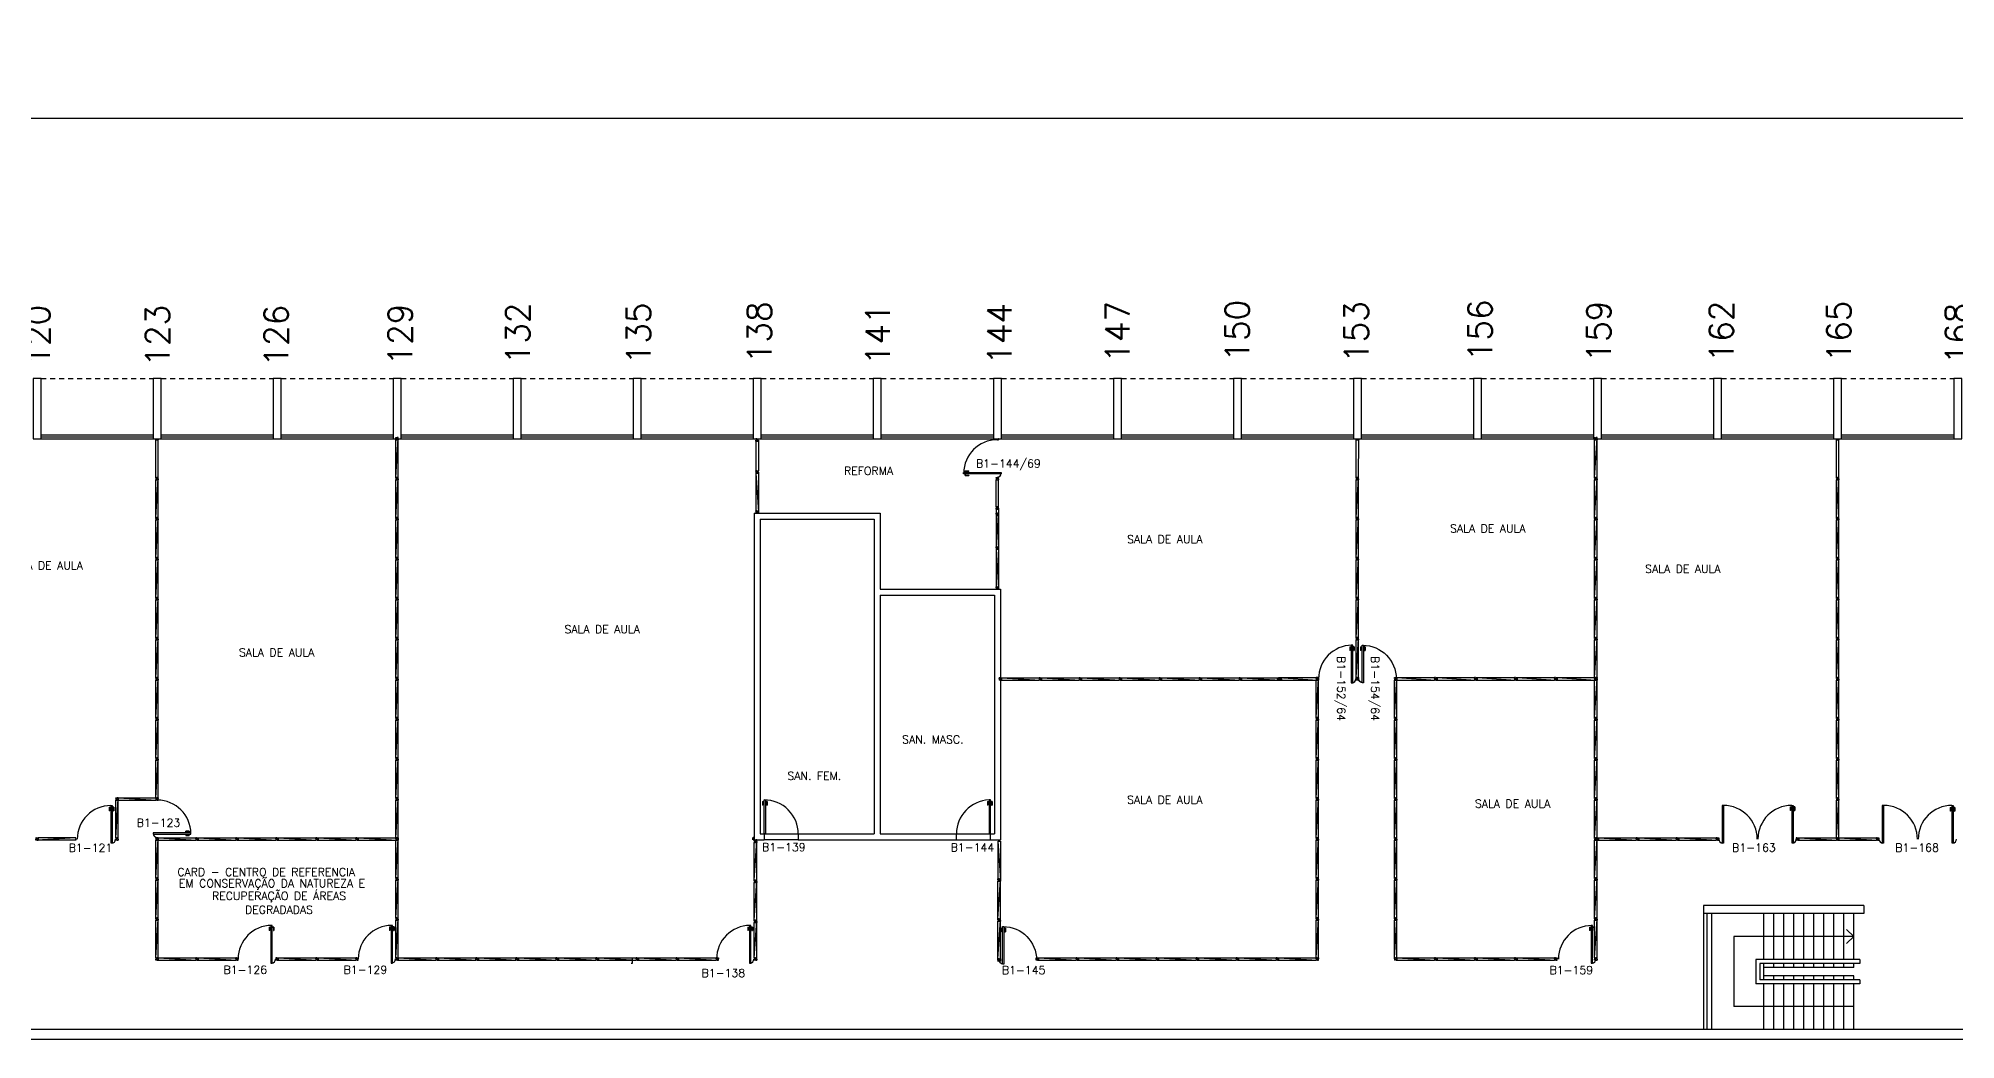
# Model space of a CAD drawing. Header units: millimetres. Extents: x 2641 to 2879, y 1208 to 1302.
# Drawn here: x 2774.06 to 2821.98, y 1276.88 to 1301.9 of the extents above; entities that cross this region are included whole.
import ezdxf
from ezdxf.enums import TextEntityAlignment as Align

# ---------------------------------------------------------------- set-up
doc = ezdxf.new("R2010")
doc.units = ezdxf.units.MM
doc.linetypes.add('HIDDEN2', pattern=[0.1875, 0.125, -0.0625])
for name, color, linetype in [('ALV', 2, 'Continuous'), ('AREA', 2, 'Continuous'), ('BANC', 2, 'Continuous'), ('DIV', 2, 'Continuous'), ('ESC', 1, 'Continuous'), ('ESQ', 1, 'Continuous'), ('ESTR', 3, 'Continuous'), ('NOPILAR1', 2, 'Continuous'), ('PORTA', 2, 'Continuous'), ('PROJ', 1, 'HIDDEN2'), ('SOLEIRA', 1, 'Continuous'), ('TEXTO', 2, 'Continuous'), ('TEXTO-ENDEREÇO', 2, 'Continuous'), ('TEXTOCENTROCUSTO', 2, 'Continuous')]:
    doc.layers.add(name, color=color, linetype=linetype)
doc.styles.add('1', font='romans.shx')
doc.styles.add('NOPILAR', font='simplex.shx', dxfattribs={"height": 0.6})
doc.styles.add('UNB-100', font='simplex.shx', dxfattribs={"height": 0.2})
doc.styles.add('UNB-100-1', font='simplex.shx', dxfattribs={"height": 0.2})
doc.dimstyles.new('1-600', dxfattribs={"dimtxt": 1.1, "dimasz": 2.5, "dimexe": 2, "dimexo": 4, "dimgap": 0.2, "dimtad": 1, "dimdec": 0, "dimzin": 4, "dimdsep": 46, "dimlunit": 6, "dimtxsty": '1', "dimblk1": 'NONE', "dimblk2": 'NONE', "dimsah": 1, "dimcen": 0, "dimclrd": 2, "dimclre": 2, "dimclrt": 2, "dimadec": 0, "dimazin": 0, "dimtfac": 1, "dimtdec": 0, "dimtmove": 2, "dimatfit": 3, "dimldrblk": 'NONE', "dimfxl": 1, "dimtolj": 1, "dimtzin": 0, "dimarcsym": 0})

# ---------------------------------------------------------------- blocks, each defined once
blk = doc.blocks.new('PILAR-SLS')
blk.add_lwpolyline([(0, -1.5), (0.2, -1.5), (0.2, 0), (0, 0)], close=True)
blk = doc.blocks.new('*D54')
at = {"layer": 'DEFPOINTS', "color": 0, "transparency": 16777216}
for p in [(2653.93, 1299.895), (2653.93, 1293.396), (2876.13, 1293.396)]:
    blk.add_point(p, dxfattribs=at)
at = {"layer": 'TEXTOCENTROCUSTO', "color": 2, "lineweight": -2, "transparency": 16777216}
for p, q in [((2653.93, 1297.396), (2653.93, 1301.895)), ((2876.13, 1297.396), (2876.13, 1301.895)), ((2876.13, 1299.895), (2653.93, 1299.895))]:
    blk.add_line(p, q, dxfattribs=at)
at = {"layer": 'TEXTOCENTROCUSTO', "color": 2, "transparency": 16777216, "insert": (2765.03, 1300.645), "char_height": 1.1, "attachment_point": 5, "rotation": 0, "style": '1'}
blk.add_mtext('\\A1;PRC', dxfattribs=at)
blk = doc.blocks.new('_NONE')
at = {"color": 0, "linetype": 'ByBlock'}
blk.add_circle((0, 0), 0.25, dxfattribs=at)
blk = doc.blocks.new('DIVMT-SLS')
for p, q in [((-0.03, 0.03), (-0.03, 0.006)), ((-0.008, 0.03), (-0.03, 0.03)), ((-0.0185, 0.006), (-0.03, 0.006)), ((-0.0185, -0.006), (-0.0185, 0.006)), ((-0.008, 0.03), (-0.008, 0.02)), ((-0.008, 0.02), (0.008, 0.02)), ((-0.0051, 0), (0.0051, 0)), ((0.0051, 0), (-0.0051, 0)), ((-0.0051, 0), (0.0051, 0)), ((0.97, -0.03), (0, 0.03)), ((0, -0.0051), (0, 0.0051)), ((0, 0.0051), (0, -0.0051)), ((0.008, 0.03), (0.008, 0.02)), ((0.008, 0.03), (0.03, 0.03)), ((0.0205, 0.006), (0.03, 0.006)), ((0.0205, -0.006), (0.0205, 0.006)), ((0.0205, 0.006), (0.0205, -0.006)), ((0.0205, 0.006), (0.03, 0.006)), ((0.97, 0.03), (0.03, 0.03)), ((0.03, 0.006), (0.03, 0.03)), ((0.03, -0.03), (0.03, 0.03)), ((0.03, -0.005), (0.03, 0.005)), ((0.97, 0.03), (0.97, 0.009)), ((0.97, 0.009), (0.97, 0.027)), ((0.9795, 0.006), (0.97, 0.006)), ((0.97, -0.005), (0.97, 0.005)), ((0.9795, 0.006), (0.9795, -0.006)), ((1.0051, 0), (0.9949, 0)), ((1, 0.0051), (1, -0.0051)), ((-0.0185, -0.006), (-0.03, -0.006)), ((-0.03, -0.03), (-0.03, -0.006)), ((-0.008, -0.03), (-0.03, -0.03)), ((-0.008, -0.03), (-0.008, -0.02)), ((-0.008, -0.02), (0.008, -0.02)), ((0.008, -0.03), (0.008, -0.02)), ((0.008, -0.03), (0.03, -0.03)), ((0.0205, -0.006), (0.03, -0.006)), ((0.0205, -0.006), (0.03, -0.006)), ((0.03, -0.006), (0.03, -0.03)), ((0.97, -0.03), (0.03, -0.03)), ((0.9795, -0.006), (0.97, -0.006)), ((0.97, -0.009), (0.97, -0.027))]:
    blk.add_line(p, q)
blk = doc.blocks.new('MTT-SLS')
for p, q in [((-0.008, 0.03), (-0.03, 0.03)), ((-0.03, 0.03), (-0.03, 0.006)), ((-0.0185, 0.006), (-0.03, 0.006)), ((-0.0185, -0.006), (-0.0185, 0.006)), ((-0.008, 0.03), (-0.008, 0.02)), ((-0.008, 0.02), (0.008, 0.02)), ((-0.0051, 0), (0.0051, 0)), ((0, -0.0051), (0, 0.0051)), ((0.008, 0.03), (0.03, 0.03)), ((0.008, 0.03), (0.008, 0.02)), ((0.0205, -0.006), (0.0205, 0.006)), ((0.0205, 0.006), (0.03, 0.006)), ((0.03, 0.006), (0.03, 0.03)), ((-0.03, -0.03), (-0.03, -0.006)), ((-0.0185, -0.006), (-0.03, -0.006)), ((-0.008, -0.03), (-0.03, -0.03)), ((-0.008, -0.02), (0.008, -0.02)), ((-0.008, -0.03), (-0.008, -0.02)), ((0.008, -0.03), (0.008, -0.02)), ((0.008, -0.03), (0.03, -0.03)), ((0.0205, -0.006), (0.03, -0.006)), ((0.03, -0.006), (0.03, -0.03))]:
    blk.add_line(p, q)
blk = doc.blocks.new('DIVINI-SLS')
for p, q in [((-0.005, 0), (0.005, 0)), ((0.008, 0.02), (0, 0.02)), ((0, 0.001), (0, 0.02)), ((0, -0.005), (0, 0.005)), ((0, -0.02), (0, 0.001)), ((0.008, 0.03), (0.03, 0.03)), ((0.008, 0.03), (0.008, 0.02)), ((0.02, 0.006), (0.03, 0.006)), ((0.02, 0.006), (0.02, -0.006)), ((0.02, -0.004), (0.02, 0.004)), ((0.023, 0.006), (0.027, 0.006)), ((0.97, 0.03), (0.03, 0.03)), ((0.03, -0.03), (0.03, 0.03)), ((0.03, 0.009), (0.03, 0.027)), ((0.03, -0.005), (0.03, 0.005)), ((0.97, 0.03), (0.97, 0.009)), ((0.97, -0.03), (0.97, 0.03)), ((0.97, 0.009), (0.97, 0.027)), ((0.98, 0.006), (0.97, 0.006)), ((0.97, -0.005), (0.97, 0.005)), ((0.98, 0.006), (0.98, -0.006)), ((0.99, 0), (1.008, 0)), ((0.999, 0.006), (0.999, -0.006)), ((0, -0.02), (0.008, -0.02)), ((0.008, -0.03), (0.008, -0.02)), ((0.008, -0.03), (0.03, -0.03)), ((0.02, -0.006), (0.03, -0.006)), ((0.023, -0.006), (0.027, -0.006)), ((0.03, -0.009), (0.03, -0.027)), ((0.97, -0.03), (0.03, -0.03)), ((0.98, -0.006), (0.97, -0.006)), ((0.97, -0.009), (0.97, -0.027))]:
    blk.add_line(p, q)
blk = doc.blocks.new('PDVD-SLS')
at = {"layer": 'DIV'}
for p, q in [((-0.192, 0.8), (-0.152, 0.8)), ((-0.192, 0.8), (-0.192, 0.71)), ((-0.182, 0.71), (-0.192, 0.71)), ((-0.182, 0.79), (-0.152, 0.79)), ((-0.182, 0.79), (-0.182, 0.71)), ((-0.153, 0.84), (-0.153, -0.1)), ((-0.118, 0.84), (-0.153, 0.84)), ((-0.118, -0.1), (-0.118, 0.84)), ((-0.078, 0.8), (-0.118, 0.8)), ((-0.088, 0.79), (-0.118, 0.79)), ((-0.088, 0.79), (-0.088, 0.71)), ((-0.088, 0.71), (-0.078, 0.71)), ((-0.078, 0.8), (-0.078, 0.71)), ((-0.118, -0.1), (-0.118, 0.043)), ((-0.118, -0.1), (-0.118, 0.029)), ((-0.153, -0.1), (-0.118, -0.1))]:
    blk.add_line(p, q, dxfattribs=at)
for centre, radius, start, end in [((-0.133, 0), 0.839, 90.1717, 180), ((-0.138, 0), 0.1, 271.4326, 0)]:
    blk.add_arc(centre, radius, start, end, dxfattribs=at)
blk = doc.blocks.new('MTINI-SLS')
for p, q in [((-0.005, 0), (0.005, 0)), ((0, 0.001), (0, 0.02)), ((0.008, 0.02), (0, 0.02)), ((0, -0.005), (0, 0.005)), ((0, -0.02), (0, 0.001)), ((0.008, 0.03), (0.03, 0.03)), ((0.008, 0.03), (0.008, 0.02)), ((0.02, 0.006), (0.02, -0.006)), ((0.02, 0.006), (0.03, 0.006)), ((0.02, -0.004), (0.02, 0.004)), ((0.023, 0.006), (0.03, 0.006)), ((0.03, 0.006), (0.03, 0.03)), ((0, -0.02), (0.008, -0.02)), ((0.008, -0.03), (0.008, -0.02)), ((0.008, -0.03), (0.03, -0.03)), ((0.02, -0.006), (0.03, -0.006)), ((0.023, -0.006), (0.03, -0.006)), ((0.03, -0.006), (0.03, -0.03))]:
    blk.add_line(p, q)
blk = doc.blocks.new('PDVDP-SLS')
for p, q in [((0.112, 0.84), (0.112, -0.1)), ((0.147, 0.84), (0.112, 0.84)), ((0.147, 0.84), (0.147, -0.1)), ((1.853, 0.84), (1.888, 0.84)), ((1.853, 0.84), (1.853, -0.1)), ((1.888, 0.84), (1.888, -0.1)), ((0.009, 0), (-0.009, 0)), ((0, -0.012), (0, 0.01)), ((0.147, -0.1), (0.112, -0.1))]:
    blk.add_line(p, q)
for centre, radius, start, end in [((0.148, -0.002), 0.843, 0, 90), ((1.853, -0.002), 0.843, 90, 180), ((0.131, 0), 0.101, 180, 270), ((1.87, 0), 0.101, 270, 0)]:
    blk.add_arc(centre, radius, start, end)
blk = doc.blocks.new('ESCBSL-SLS')
for p, q in [((0.005, 3.105), (4.007, 3.105)), ((0.005, 3.105), (0.005, 2.905)), ((0.005, 2.905), (4.007, 2.905)), ((0.254, 1.755), (0.254, 2.905)), ((0.504, 1.755), (0.504, 2.905)), ((0.754, 1.755), (0.754, 2.905)), ((1.004, 1.755), (1.004, 2.905)), ((1.254, 1.755), (1.254, 2.905)), ((1.504, 1.755), (1.504, 2.905)), ((1.754, 1.755), (1.754, 2.905)), ((2.004, 1.755), (2.004, 2.905)), ((2.254, 1.755), (2.254, 2.905)), ((2.504, 1.755), (2.504, 2.905)), ((3.807, 2.905), (3.807, 0.005)), ((3.927, 2.905), (3.927, 0.005)), ((4.007, 3.105), (4.007, 0.005)), ((0.102, 1.755), (2.702, 1.755)), ((0.102, 1.755), (0.102, 1.655)), ((0.102, 1.655), (2.602, 1.655)), ((0.254, 1.555), (0.254, 1.655)), ((0.254, 1.555), (0.747, 1.555)), ((0.504, 1.555), (0.504, 1.655)), ((0.747, 1.555), (1.533, 1.555)), ((0.754, 1.555), (0.754, 1.655)), ((1.004, 1.555), (1.004, 1.655)), ((1.254, 1.555), (1.254, 1.655)), ((1.468, 1.555), (1.745, 1.555)), ((1.504, 1.555), (1.504, 1.655)), ((1.745, 1.555), (2.504, 1.555)), ((1.754, 1.555), (1.754, 1.655)), ((2.004, 1.555), (2.004, 1.655)), ((2.254, 1.555), (2.254, 1.655)), ((2.504, 1.252), (2.504, 1.655)), ((2.602, 1.655), (2.602, 1.252)), ((2.702, 1.755), (2.702, 1.152)), ((0.102, 1.252), (2.602, 1.252)), ((0.102, 1.252), (0.102, 1.152)), ((0.102, 1.152), (2.702, 1.152)), ((0.254, 1.352), (2.504, 1.352)), ((0.254, 1.252), (0.254, 1.352)), ((0.254, 0.005), (0.254, 1.152)), ((0.504, 1.252), (0.504, 1.352)), ((0.504, 0.005), (0.504, 1.152)), ((0.754, 1.252), (0.754, 1.352)), ((0.754, 0.005), (0.754, 1.152)), ((1.004, 1.252), (1.004, 1.352)), ((1.004, 0.005), (1.004, 1.152)), ((1.254, 1.252), (1.254, 1.352)), ((1.254, 0.005), (1.254, 1.152)), ((1.504, 1.252), (1.504, 1.352)), ((1.504, 0.005), (1.504, 1.152)), ((1.754, 1.252), (1.754, 1.352)), ((1.754, 0.005), (1.754, 1.152)), ((2.004, 1.252), (2.004, 1.352)), ((2.004, 0.005), (2.004, 1.152)), ((2.254, 1.252), (2.254, 1.352)), ((2.254, 0.005), (2.254, 1.152)), ((2.504, 0.005), (2.504, 1.152))]:
    blk.add_line(p, q)
blk = doc.blocks.new('MTT-SLC')
for p, q in [((-0.008, 0.03), (-0.03, 0.03)), ((-0.03, 0.03), (-0.03, 0.006)), ((-0.0185, 0.006), (-0.03, 0.006)), ((-0.0185, -0.006), (-0.0185, 0.006)), ((-0.008, 0.03), (-0.008, 0.02)), ((-0.008, 0.02), (0.008, 0.02)), ((-0.0051, 0), (0.0051, 0)), ((0, -0.0051), (0, 0.0051)), ((0.008, 0.03), (0.03, 0.03)), ((0.008, 0.03), (0.008, 0.02)), ((0.0205, -0.006), (0.0205, 0.006)), ((0.0205, 0.006), (0.03, 0.006)), ((0.03, 0.006), (0.03, 0.03)), ((-0.03, -0.03), (-0.03, -0.006)), ((-0.0185, -0.006), (-0.03, -0.006)), ((-0.008, -0.03), (-0.03, -0.03)), ((-0.008, -0.02), (0.008, -0.02)), ((-0.008, -0.03), (-0.008, -0.02)), ((0.008, -0.03), (0.008, -0.02)), ((0.008, -0.03), (0.03, -0.03)), ((0.0205, -0.006), (0.03, -0.006)), ((0.03, -0.006), (0.03, -0.03))]:
    blk.add_line(p, q)
blk = doc.blocks.new('PDVE-SLS')
at = {"layer": 'DIV'}
for p, q in [((-0.1, -0.152), (-0.1, -0.118)), ((-0.1, -0.118), (0.029, -0.118)), ((-0.1, -0.118), (0.043, -0.118)), ((-0.1, -0.118), (0.84, -0.118)), ((0.84, -0.152), (-0.1, -0.152)), ((0.8, -0.078), (0.71, -0.078)), ((0.71, -0.088), (0.71, -0.078)), ((0.79, -0.088), (0.71, -0.088)), ((0.79, -0.182), (0.71, -0.182)), ((0.71, -0.182), (0.71, -0.192)), ((0.8, -0.192), (0.71, -0.192)), ((0.79, -0.088), (0.79, -0.118)), ((0.79, -0.182), (0.79, -0.152)), ((0.8, -0.078), (0.8, -0.118)), ((0.8, -0.192), (0.8, -0.152)), ((0.84, -0.118), (0.84, -0.152))]:
    blk.add_line(p, q, dxfattribs=at)
for centre, radius, start, end in [((0, -0.138), 0.1, 90, 178.5674), ((0, -0.133), 0.839, 270, 359.8283)]:
    blk.add_arc(centre, radius, start, end, dxfattribs=at)

msp = doc.modelspace()

# ---------------------------------------------------------------- linework, layer by layer
at = {"layer": 'ALV'}
for p, q in [((2791.955, 1290.035), (2791.955, 1281.872)), ((2791.955, 1290.035), (2791.955, 1282.085)), ((2791.955, 1290.035), (2791.955, 1282.085)), ((2791.955, 1290.035), (2795.105, 1290.035)), ((2795.105, 1290.035), (2795.105, 1288.135)), ((2792.105, 1289.885), (2792.105, 1282.022)), ((2792.105, 1289.885), (2792.105, 1282.235)), ((2792.105, 1289.885), (2794.955, 1289.885)), ((2794.955, 1289.885), (2794.955, 1282.022)), ((2795.105, 1288.135), (2798.105, 1288.135)), ((2795.105, 1287.985), (2795.105, 1282.022)), ((2795.105, 1287.985), (2795.105, 1282.235)), ((2795.105, 1287.985), (2797.955, 1287.985)), ((2795.105, 1287.985), (2795.105, 1282.235)), ((2797.955, 1287.985), (2797.955, 1282.022)), ((2797.955, 1287.985), (2797.955, 1282.235)), ((2797.955, 1287.985), (2797.955, 1282.235)), ((2798.105, 1288.135), (2798.105, 1281.872)), ((2798.105, 1288.135), (2798.105, 1282.085)), ((2798.105, 1288.135), (2798.105, 1282.085)), ((2791.955, 1281.872), (2792.204, 1281.872)), ((2791.955, 1281.872), (2792.204, 1281.872)), ((2791.955, 1281.872), (2792.204, 1281.872)), ((2791.955, 1281.872), (2792.204, 1281.872)), ((2792.105, 1282.022), (2792.204, 1282.022)), ((2792.105, 1282.022), (2792.204, 1282.022)), ((2792.204, 1282.022), (2792.204, 1281.872)), ((2792.204, 1282.022), (2792.204, 1281.872)), ((2793.049, 1282.022), (2794.955, 1282.022)), ((2793.049, 1282.022), (2793.049, 1281.872)), ((2793.049, 1281.872), (2797.006, 1281.872)), ((2793.139, 1282.022), (2794.955, 1282.022)), ((2793.139, 1281.872), (2796.921, 1281.872)), ((2795.105, 1282.022), (2796.921, 1282.022)), ((2795.105, 1282.022), (2797.006, 1282.022)), ((2797.006, 1281.872), (2797.006, 1282.022)), ((2797.856, 1281.872), (2797.856, 1282.022)), ((2797.856, 1282.022), (2797.955, 1282.022)), ((2797.856, 1281.872), (2797.856, 1282.022)), ((2797.856, 1282.022), (2797.955, 1282.022)), ((2797.856, 1281.872), (2798.105, 1281.872)), ((2797.856, 1281.872), (2798.105, 1281.872))]:
    msp.add_line(p, q, dxfattribs=at)
at = {"layer": 'BANC'}
for p, q in [((2876.027, 1277.135), (2654.13, 1277.135)), ((2876.027, 1276.885), (2654.13, 1276.885))]:
    msp.add_line(p, q, dxfattribs=at)
at = {"layer": 'DIV'}
for p, q in [((2777, 1291.888), (2777, 1291.896)), ((2791.997, 1291.836), (2791.997, 1291.095)), ((2792.018, 1291.836), (2792, 1291.836)), ((2792.021, 1291.846), (2792.021, 1291.836)), ((2792.033, 1291.846), (2792.021, 1291.846)), ((2792.032, 1291.866), (2792.022, 1291.866)), ((2792.022, 1291.836), (2792.032, 1291.836)), ((2792.027, 1291.871), (2792.027, 1291.861)), ((2792.033, 1291.846), (2792.033, 1291.836)), ((2792.036, 1291.836), (2792.054, 1291.836)), ((2792.057, 1291.836), (2792.036, 1291.836)), ((2792.057, 1291.836), (2792.057, 1291.095)), ((2819, 1291.888), (2819, 1291.896)), ((2792.021, 1291.095), (2791.997, 1291.095)), ((2791.997, 1291.073), (2791.997, 1291.095)), ((2791.997, 1291.095), (2792.057, 1291.095)), ((2791.997, 1291.073), (2792.007, 1291.073)), ((2791.997, 1291.057), (2792.007, 1291.057)), ((2791.997, 1291.057), (2791.997, 1291.035)), ((2791.997, 1291.035), (2792.021, 1291.035)), ((2792.007, 1291.057), (2792.007, 1291.073)), ((2792.021, 1291.085), (2792.021, 1291.095)), ((2792.021, 1291.085), (2792.021, 1291.095)), ((2792.021, 1291.085), (2792.033, 1291.085)), ((2792.033, 1291.085), (2792.021, 1291.085)), ((2792.021, 1291.046), (2792.021, 1291.035)), ((2792.021, 1291.046), (2792.033, 1291.046)), ((2792.022, 1291.095), (2792.032, 1291.095)), ((2792.022, 1291.065), (2792.032, 1291.065)), ((2792.032, 1291.065), (2792.022, 1291.065)), ((2792.027, 1291.06), (2792.027, 1291.07)), ((2792.027, 1291.07), (2792.027, 1291.06)), ((2792.027, 1291.06), (2792.027, 1291.07)), ((2792.033, 1291.095), (2792.057, 1291.095)), ((2792.033, 1291.085), (2792.033, 1291.095)), ((2792.033, 1291.085), (2792.033, 1291.095)), ((2792.033, 1291.046), (2792.033, 1291.035)), ((2792.057, 1291.035), (2792.033, 1291.035)), ((2792.057, 1291.073), (2792.047, 1291.073)), ((2792.047, 1291.057), (2792.047, 1291.073)), ((2792.057, 1291.057), (2792.047, 1291.057)), ((2792.057, 1291.073), (2792.057, 1291.095)), ((2792.057, 1291.057), (2792.057, 1291.035)), ((2797.997, 1290.928), (2798.021, 1290.928)), ((2797.997, 1290.906), (2797.997, 1290.928)), ((2797.997, 1290.906), (2798.007, 1290.906)), ((2797.997, 1290.89), (2797.997, 1290.868)), ((2797.997, 1290.89), (2798.007, 1290.89)), ((2797.997, 1290.195), (2797.997, 1290.868)), ((2797.997, 1290.868), (2798.057, 1290.868)), ((2798.021, 1290.868), (2797.997, 1290.868)), ((2797.997, 1290.195), (2797.997, 1290.868)), ((2798.007, 1290.906), (2798.007, 1290.89)), ((2798.021, 1290.916), (2798.021, 1290.928)), ((2798.021, 1290.916), (2798.033, 1290.916)), ((2798.021, 1290.877), (2798.021, 1290.868)), ((2798.033, 1290.877), (2798.021, 1290.877)), ((2798.021, 1290.877), (2798.021, 1290.868)), ((2798.021, 1290.877), (2798.033, 1290.877)), ((2798.032, 1290.898), (2798.022, 1290.898)), ((2798.022, 1290.898), (2798.032, 1290.898)), ((2798.022, 1290.868), (2798.032, 1290.868)), ((2798.027, 1290.903), (2798.027, 1290.892)), ((2798.027, 1290.892), (2798.027, 1290.903)), ((2798.027, 1290.903), (2798.027, 1290.892)), ((2798.057, 1290.928), (2798.033, 1290.928)), ((2798.033, 1290.916), (2798.033, 1290.928)), ((2798.033, 1290.877), (2798.033, 1290.868)), ((2798.033, 1290.877), (2798.033, 1290.868)), ((2798.033, 1290.868), (2798.057, 1290.868)), ((2798.047, 1290.906), (2798.047, 1290.89)), ((2798.057, 1290.906), (2798.047, 1290.906)), ((2798.057, 1290.89), (2798.047, 1290.89)), ((2798.057, 1290.906), (2798.057, 1290.928)), ((2798.057, 1290.89), (2798.057, 1290.868)), ((2798.057, 1290.195), (2798.057, 1290.868)), ((2798.057, 1290.195), (2798.057, 1290.868)), ((2798.057, 1290.195), (2797.997, 1290.195)), ((2798.057, 1290.195), (2797.997, 1290.195)), ((2797.997, 1290.011), (2797.997, 1290.035)), ((2798.019, 1290.035), (2797.997, 1290.035)), ((2797.997, 1290.035), (2797.997, 1289.975)), ((2798.006, 1290.011), (2797.997, 1290.011)), ((2798.006, 1290.011), (2797.997, 1290.011)), ((2797.997, 1290.01), (2797.997, 1290)), ((2797.997, 1289.999), (2797.997, 1289.975)), ((2798.006, 1289.999), (2797.997, 1289.999)), ((2798.006, 1289.999), (2797.997, 1289.999)), ((2798.019, 1289.975), (2797.997, 1289.975)), ((2798.006, 1290.011), (2798.006, 1289.999)), ((2798.006, 1289.999), (2798.006, 1290.011)), ((2798.019, 1290.035), (2798.019, 1290.025)), ((2798.035, 1290.025), (2798.019, 1290.025)), ((2798.019, 1289.975), (2798.019, 1289.985)), ((2798.035, 1289.985), (2798.019, 1289.985)), ((2798.021, 1290.185), (2798.021, 1290.195)), ((2798.021, 1290.185), (2798.021, 1290.195)), ((2798.033, 1290.185), (2798.021, 1290.185)), ((2798.033, 1290.185), (2798.021, 1290.185)), ((2798.032, 1290.165), (2798.022, 1290.165)), ((2798.032, 1290.165), (2798.022, 1290.165)), ((2798.032, 1290.005), (2798.022, 1290.005)), ((2798.022, 1290.005), (2798.032, 1290.005)), ((2798.032, 1290.005), (2798.022, 1290.005)), ((2798.027, 1290.16), (2798.027, 1290.17)), ((2798.027, 1290.16), (2798.027, 1290.17)), ((2798.027, 1290.01), (2798.027, 1290)), ((2798.027, 1290), (2798.027, 1290.01)), ((2798.033, 1290.185), (2798.033, 1290.195)), ((2798.033, 1290.185), (2798.033, 1290.195)), ((2798.035, 1290.035), (2798.035, 1290.025)), ((2798.035, 1290.035), (2798.057, 1290.035)), ((2798.035, 1289.975), (2798.035, 1289.985)), ((2798.035, 1289.975), (2798.057, 1289.975)), ((2798.045, 1290.011), (2798.057, 1290.011)), ((2798.045, 1290.011), (2798.045, 1289.999)), ((2798.045, 1289.999), (2798.057, 1289.999)), ((2798.057, 1290.035), (2798.057, 1290.011)), ((2798.057, 1289.975), (2798.057, 1289.999)), ((2796.505, 1288.135), (2797.955, 1288.135)), ((2798.113, 1285.866), (2798.135, 1285.866)), ((2798.113, 1285.866), (2798.135, 1285.866)), ((2775.876, 1282.731), (2775.911, 1282.731)), ((2775.876, 1282.731), (2775.876, 1281.791)), ((2775.911, 1282.731), (2775.911, 1281.791)), ((2775.836, 1282.692), (2775.836, 1282.602)), ((2775.836, 1282.692), (2775.876, 1282.692)), ((2775.846, 1282.602), (2775.836, 1282.602)), ((2775.846, 1282.682), (2775.846, 1282.602)), ((2775.846, 1282.682), (2775.876, 1282.682)), ((2775.951, 1282.692), (2775.911, 1282.692)), ((2775.941, 1282.682), (2775.911, 1282.682)), ((2775.941, 1282.682), (2775.941, 1282.602)), ((2775.941, 1282.602), (2775.951, 1282.602)), ((2775.951, 1282.692), (2775.951, 1282.602)), ((2791.922, 1281.873), (2791.922, 1281.933)), ((2791.922, 1281.933), (2791.922, 1281.912)), ((2791.922, 1281.873), (2791.922, 1281.933)), ((2791.922, 1281.933), (2791.922, 1281.912)), ((2791.922, 1281.912), (2791.922, 1281.93)), ((2791.922, 1281.912), (2791.922, 1281.93)), ((2791.932, 1281.909), (2791.922, 1281.909)), ((2791.932, 1281.909), (2791.922, 1281.909)), ((2791.922, 1281.898), (2791.922, 1281.908)), ((2791.922, 1281.898), (2791.922, 1281.908)), ((2791.932, 1281.897), (2791.922, 1281.897)), ((2791.932, 1281.897), (2791.922, 1281.897)), ((2791.922, 1281.894), (2791.922, 1281.876)), ((2791.922, 1281.894), (2791.922, 1281.876)), ((2791.932, 1281.909), (2791.932, 1281.897)), ((2791.932, 1281.909), (2791.932, 1281.897)), ((2791.957, 1281.903), (2791.947, 1281.903)), ((2791.957, 1281.903), (2791.947, 1281.903)), ((2791.952, 1281.908), (2791.952, 1281.898)), ((2791.952, 1281.908), (2791.952, 1281.898)), ((2812.997, 1281.904), (2812.997, 1281.928)), ((2813.019, 1281.928), (2812.997, 1281.928)), ((2812.997, 1281.928), (2812.997, 1281.868)), ((2813.006, 1281.904), (2812.997, 1281.904)), ((2813.006, 1281.904), (2812.997, 1281.904)), ((2812.997, 1281.903), (2812.997, 1281.893)), ((2812.997, 1281.892), (2812.997, 1281.868)), ((2813.006, 1281.892), (2812.997, 1281.892)), ((2813.006, 1281.892), (2812.997, 1281.892)), ((2813.019, 1281.868), (2812.997, 1281.868)), ((2813.006, 1281.904), (2813.006, 1281.892)), ((2813.006, 1281.892), (2813.006, 1281.904)), ((2813.019, 1281.928), (2813.019, 1281.918)), ((2813.035, 1281.918), (2813.019, 1281.918)), ((2813.019, 1281.868), (2813.019, 1281.878)), ((2813.035, 1281.878), (2813.019, 1281.878)), ((2813.032, 1281.898), (2813.022, 1281.898)), ((2813.022, 1281.898), (2813.032, 1281.898)), ((2813.032, 1281.898), (2813.022, 1281.898)), ((2813.027, 1281.903), (2813.027, 1281.892)), ((2813.027, 1281.892), (2813.027, 1281.903)), ((2813.035, 1281.928), (2813.035, 1281.918)), ((2813.035, 1281.928), (2813.057, 1281.928)), ((2813.035, 1281.868), (2813.035, 1281.878)), ((2813.035, 1281.868), (2813.057, 1281.868)), ((2813.045, 1281.904), (2813.057, 1281.904)), ((2813.045, 1281.904), (2813.045, 1281.892)), ((2813.045, 1281.892), (2813.057, 1281.892)), ((2813.057, 1281.928), (2813.057, 1281.904)), ((2813.057, 1281.868), (2813.057, 1281.892)), ((2791.955, 1279.85), (2791.955, 1279.872)), ((2791.955, 1279.872), (2791.979, 1279.872)), ((2791.955, 1279.85), (2791.965, 1279.85)), ((2791.955, 1278.928), (2792.015, 1279.842)), ((2791.965, 1279.85), (2791.965, 1279.834)), ((2791.979, 1279.861), (2791.979, 1279.872)), ((2791.979, 1279.861), (2791.991, 1279.861)), ((2791.98, 1279.842), (2791.99, 1279.842)), ((2791.99, 1279.842), (2791.98, 1279.842)), ((2791.985, 1279.847), (2791.985, 1279.837)), ((2791.985, 1279.837), (2791.985, 1279.847)), ((2791.985, 1279.847), (2791.985, 1279.837)), ((2791.991, 1279.861), (2791.991, 1279.872)), ((2792.015, 1279.872), (2791.991, 1279.872)), ((2792.015, 1279.85), (2792.005, 1279.85)), ((2792.005, 1279.85), (2792.005, 1279.834)), ((2792.015, 1279.85), (2792.015, 1279.872)), ((2791.955, 1279.834), (2791.965, 1279.834)), ((2791.955, 1279.834), (2791.955, 1279.812)), ((2791.955, 1278.928), (2791.955, 1279.812)), ((2791.979, 1279.812), (2791.955, 1279.812)), ((2791.955, 1279.812), (2792.015, 1279.812)), ((2791.979, 1279.822), (2791.991, 1279.822)), ((2791.979, 1279.822), (2791.979, 1279.812)), ((2791.991, 1279.822), (2791.979, 1279.822)), ((2791.979, 1279.822), (2791.979, 1279.812)), ((2791.98, 1279.812), (2791.99, 1279.812)), ((2791.991, 1279.822), (2791.991, 1279.812)), ((2791.991, 1279.822), (2791.991, 1279.812)), ((2791.991, 1279.812), (2792.015, 1279.812)), ((2792.015, 1279.834), (2792.005, 1279.834)), ((2792.015, 1279.834), (2792.015, 1279.812)), ((2792.015, 1278.928), (2792.015, 1279.812)), ((2788.909, 1278.798), (2788.909, 1278.94)), ((2788.909, 1278.798), (2788.909, 1278.926)), ((2791.976, 1278.928), (2791.958, 1278.928)), ((2791.979, 1278.918), (2791.979, 1278.928)), ((2791.991, 1278.918), (2791.979, 1278.918)), ((2791.98, 1278.928), (2791.99, 1278.928)), ((2791.99, 1278.898), (2791.98, 1278.898)), ((2791.985, 1278.892), (2791.985, 1278.903)), ((2791.991, 1278.918), (2791.991, 1278.928)), ((2791.994, 1278.928), (2792.012, 1278.928)), ((2792.015, 1278.928), (2791.994, 1278.928)), ((2798.045, 1278.901), (2798.045, 1278.877)), ((2798.067, 1278.901), (2798.045, 1278.901)), ((2798.045, 1278.901), (2798.045, 1278.877)), ((2798.067, 1278.901), (2798.045, 1278.901)), ((2798.067, 1278.901), (2798.067, 1278.891)), ((2798.067, 1278.901), (2798.067, 1278.891)), ((2798.067, 1278.891), (2798.083, 1278.891)), ((2798.067, 1278.891), (2798.083, 1278.891)), ((2798.083, 1278.901), (2798.105, 1278.901)), ((2798.083, 1278.901), (2798.083, 1278.891)), ((2798.083, 1278.901), (2798.105, 1278.901)), ((2798.083, 1278.901), (2798.083, 1278.891)), ((2798.105, 1278.901), (2798.105, 1278.841)), ((2798.105, 1278.877), (2798.105, 1278.901)), ((2798.105, 1278.901), (2798.105, 1278.841)), ((2798.105, 1278.877), (2798.105, 1278.901)), ((2798.997, 1278.928), (2798.997, 1278.904)), ((2799.019, 1278.928), (2798.997, 1278.928)), ((2798.997, 1278.928), (2798.997, 1278.904)), ((2799.019, 1278.928), (2798.997, 1278.928)), ((2799.008, 1278.904), (2798.997, 1278.904)), ((2799.008, 1278.904), (2798.997, 1278.904)), ((2798.997, 1278.868), (2798.997, 1278.892)), ((2799.008, 1278.892), (2798.997, 1278.892)), ((2798.997, 1278.868), (2798.997, 1278.892)), ((2799.008, 1278.892), (2798.997, 1278.892)), ((2799.008, 1278.904), (2799.008, 1278.892)), ((2799.008, 1278.904), (2799.008, 1278.892)), ((2799.019, 1278.928), (2799.019, 1278.918)), ((2799.019, 1278.928), (2799.019, 1278.918)), ((2799.019, 1278.918), (2799.035, 1278.918)), ((2799.019, 1278.918), (2799.035, 1278.918)), ((2799.022, 1278.898), (2799.032, 1278.898)), ((2799.032, 1278.898), (2799.022, 1278.898)), ((2799.022, 1278.898), (2799.032, 1278.898)), ((2799.022, 1278.898), (2799.032, 1278.898)), ((2799.032, 1278.898), (2799.022, 1278.898)), ((2799.022, 1278.898), (2799.032, 1278.898)), ((2799.027, 1278.892), (2799.027, 1278.903)), ((2799.027, 1278.903), (2799.027, 1278.892)), ((2799.027, 1278.892), (2799.027, 1278.903)), ((2799.027, 1278.903), (2799.027, 1278.892)), ((2799.035, 1278.928), (2799.057, 1278.928)), ((2799.035, 1278.928), (2799.035, 1278.918)), ((2799.035, 1278.928), (2799.057, 1278.928)), ((2799.035, 1278.928), (2799.035, 1278.918)), ((2799.047, 1278.904), (2799.057, 1278.904)), ((2799.047, 1278.892), (2799.047, 1278.904)), ((2799.047, 1278.904), (2799.057, 1278.904)), ((2799.047, 1278.904), (2799.047, 1278.892)), ((2799.047, 1278.904), (2799.057, 1278.904)), ((2799.047, 1278.892), (2799.047, 1278.904)), ((2799.047, 1278.904), (2799.057, 1278.904)), ((2799.047, 1278.904), (2799.047, 1278.892)), ((2799.047, 1278.892), (2799.057, 1278.892)), ((2799.047, 1278.892), (2799.057, 1278.892)), ((2799.047, 1278.892), (2799.057, 1278.892)), ((2799.047, 1278.892), (2799.057, 1278.892)), ((2799.057, 1278.928), (2799.057, 1278.868)), ((2799.057, 1278.904), (2799.057, 1278.928)), ((2799.057, 1278.928), (2799.057, 1278.868)), ((2799.057, 1278.904), (2799.057, 1278.928)), ((2799.057, 1278.903), (2799.057, 1278.893)), ((2799.057, 1278.903), (2799.057, 1278.893)), ((2799.057, 1278.892), (2799.057, 1278.868)), ((2799.057, 1278.892), (2799.057, 1278.868)), ((2788.874, 1278.798), (2788.909, 1278.798)), ((2798.057, 1278.877), (2798.045, 1278.877)), ((2798.057, 1278.877), (2798.045, 1278.877)), ((2798.045, 1278.841), (2798.045, 1278.865)), ((2798.057, 1278.865), (2798.045, 1278.865)), ((2798.045, 1278.841), (2798.045, 1278.865)), ((2798.057, 1278.865), (2798.045, 1278.865)), ((2798.067, 1278.841), (2798.045, 1278.841)), ((2798.067, 1278.841), (2798.045, 1278.841)), ((2798.057, 1278.877), (2798.057, 1278.865)), ((2798.057, 1278.877), (2798.057, 1278.865)), ((2798.067, 1278.851), (2798.083, 1278.851)), ((2798.067, 1278.841), (2798.067, 1278.851)), ((2798.067, 1278.851), (2798.083, 1278.851)), ((2798.067, 1278.841), (2798.067, 1278.851)), ((2798.07, 1278.871), (2798.08, 1278.871)), ((2798.08, 1278.871), (2798.07, 1278.871)), ((2798.07, 1278.871), (2798.08, 1278.871)), ((2798.07, 1278.871), (2798.08, 1278.871)), ((2798.08, 1278.871), (2798.07, 1278.871)), ((2798.07, 1278.871), (2798.08, 1278.871)), ((2798.075, 1278.866), (2798.075, 1278.876)), ((2798.075, 1278.876), (2798.075, 1278.866)), ((2798.075, 1278.866), (2798.075, 1278.876)), ((2798.075, 1278.876), (2798.075, 1278.866)), ((2798.083, 1278.841), (2798.083, 1278.851)), ((2798.083, 1278.841), (2798.083, 1278.851)), ((2798.083, 1278.841), (2798.105, 1278.841)), ((2798.083, 1278.841), (2798.105, 1278.841)), ((2798.096, 1278.877), (2798.105, 1278.877)), ((2798.096, 1278.865), (2798.096, 1278.877)), ((2798.096, 1278.877), (2798.105, 1278.877)), ((2798.096, 1278.877), (2798.096, 1278.865)), ((2798.096, 1278.877), (2798.105, 1278.877)), ((2798.096, 1278.865), (2798.096, 1278.877)), ((2798.096, 1278.877), (2798.105, 1278.877)), ((2798.096, 1278.877), (2798.096, 1278.865)), ((2798.096, 1278.865), (2798.105, 1278.865)), ((2798.096, 1278.865), (2798.105, 1278.865)), ((2798.096, 1278.865), (2798.105, 1278.865)), ((2798.096, 1278.865), (2798.105, 1278.865)), ((2798.105, 1278.876), (2798.105, 1278.866)), ((2798.105, 1278.876), (2798.105, 1278.866)), ((2798.105, 1278.865), (2798.105, 1278.841)), ((2798.105, 1278.865), (2798.105, 1278.841)), ((2799.019, 1278.868), (2798.997, 1278.868)), ((2799.019, 1278.868), (2798.997, 1278.868)), ((2799.019, 1278.878), (2799.035, 1278.878)), ((2799.019, 1278.868), (2799.019, 1278.878)), ((2799.019, 1278.878), (2799.035, 1278.878)), ((2799.019, 1278.868), (2799.019, 1278.878)), ((2799.035, 1278.868), (2799.035, 1278.878)), ((2799.035, 1278.868), (2799.035, 1278.878)), ((2799.035, 1278.868), (2799.057, 1278.868)), ((2799.035, 1278.868), (2799.057, 1278.868))]:
    msp.add_line(p, q, dxfattribs=at)
for centre, radius, start, end in [((2775.876, 1281.889), 0.843, 90, 180), ((2775.893, 1281.891), 0.101, 270, 0)]:
    msp.add_arc(centre, radius, start, end, dxfattribs=at)
at = {"layer": 'ESC'}
for p, q in [((2816.431, 1279.46), (2816.431, 1277.709)), ((2819.431, 1279.46), (2816.431, 1279.46)), ((2819.431, 1279.46), (2819.254, 1279.637)), ((2819.431, 1279.46), (2819.254, 1279.284)), ((2819.431, 1277.709), (2816.431, 1277.709))]:
    msp.add_line(p, q, dxfattribs=at)
at = {"layer": 'ESQ'}
for p, q in [((2774.13, 1291.996), (2776.93, 1291.996)), ((2774.13, 1291.946), (2776.93, 1291.946)), ((2774.13, 1291.896), (2776.93, 1291.896)), ((2777.13, 1291.996), (2779.93, 1291.996)), ((2777.13, 1291.946), (2779.93, 1291.946)), ((2777.13, 1291.896), (2779.93, 1291.896)), ((2780.13, 1291.996), (2782.93, 1291.996)), ((2780.13, 1291.946), (2782.93, 1291.946)), ((2780.13, 1291.896), (2782.93, 1291.896)), ((2783.13, 1291.996), (2785.93, 1291.996)), ((2783.13, 1291.946), (2785.93, 1291.946)), ((2783.13, 1291.896), (2785.93, 1291.896)), ((2786.13, 1291.996), (2788.93, 1291.996)), ((2786.13, 1291.946), (2788.93, 1291.946)), ((2786.13, 1291.896), (2788.93, 1291.896)), ((2789.13, 1291.996), (2791.93, 1291.996)), ((2789.13, 1291.946), (2791.93, 1291.946)), ((2789.13, 1291.896), (2791.93, 1291.896)), ((2792.13, 1291.996), (2794.93, 1291.996)), ((2792.13, 1291.946), (2794.93, 1291.946)), ((2792.13, 1291.896), (2794.93, 1291.896)), ((2795.13, 1291.996), (2797.93, 1291.996)), ((2795.13, 1291.946), (2797.93, 1291.946)), ((2795.13, 1291.896), (2797.93, 1291.896)), ((2798.13, 1291.996), (2800.93, 1291.996)), ((2798.13, 1291.946), (2800.93, 1291.946)), ((2798.13, 1291.896), (2800.93, 1291.896)), ((2801.13, 1291.996), (2803.93, 1291.996)), ((2801.13, 1291.946), (2803.93, 1291.946)), ((2801.13, 1291.896), (2803.93, 1291.896)), ((2804.13, 1291.996), (2806.93, 1291.996)), ((2804.13, 1291.946), (2806.93, 1291.946)), ((2804.13, 1291.896), (2806.93, 1291.896)), ((2807.13, 1291.996), (2809.93, 1291.996)), ((2807.13, 1291.946), (2809.93, 1291.946)), ((2807.13, 1291.896), (2809.93, 1291.896)), ((2810.13, 1291.996), (2812.93, 1291.996)), ((2810.13, 1291.946), (2812.93, 1291.946)), ((2810.13, 1291.896), (2812.93, 1291.896)), ((2813.13, 1291.996), (2815.93, 1291.996)), ((2813.13, 1291.946), (2815.93, 1291.946)), ((2813.13, 1291.896), (2815.93, 1291.896)), ((2816.13, 1291.996), (2818.93, 1291.996)), ((2816.13, 1291.946), (2818.93, 1291.946)), ((2816.13, 1291.896), (2818.93, 1291.896)), ((2819.13, 1291.996), (2821.93, 1291.996)), ((2819.13, 1291.946), (2821.93, 1291.946)), ((2819.13, 1291.896), (2821.93, 1291.896))]:
    msp.add_line(p, q, dxfattribs=at)
at = {"layer": 'ESTR'}
for points in [[(2791.93, 1291.896), (2792.13, 1291.896), (2792.13, 1293.396), (2791.93, 1293.396)], [(2794.93, 1291.896), (2795.13, 1291.896), (2795.13, 1293.396), (2794.93, 1293.396)], [(2797.93, 1291.896), (2798.13, 1291.896), (2798.13, 1293.396), (2797.93, 1293.396)], [(2797.93, 1291.896), (2798.13, 1291.896), (2798.13, 1293.396), (2797.93, 1293.396)]]:
    msp.add_lwpolyline(points, close=True, dxfattribs=at)
at = {"layer": 'PORTA'}
for p, q in [((2792.161, 1282.832), (2792.161, 1282.742)), ((2792.161, 1282.832), (2792.201, 1282.832)), ((2792.171, 1282.742), (2792.161, 1282.742)), ((2792.171, 1282.822), (2792.171, 1282.742)), ((2792.171, 1282.822), (2792.201, 1282.822)), ((2792.201, 1282.022), (2792.201, 1282.872)), ((2792.201, 1282.872), (2792.236, 1282.872)), ((2792.236, 1282.872), (2792.236, 1282.022)), ((2792.276, 1282.832), (2792.236, 1282.832)), ((2792.266, 1282.822), (2792.236, 1282.822)), ((2792.266, 1282.822), (2792.266, 1282.742)), ((2792.266, 1282.742), (2792.276, 1282.742)), ((2792.276, 1282.832), (2792.276, 1282.742)), ((2797.781, 1282.832), (2797.781, 1282.742)), ((2797.781, 1282.832), (2797.821, 1282.832)), ((2797.791, 1282.742), (2797.782, 1282.742)), ((2797.791, 1282.822), (2797.791, 1282.742)), ((2797.791, 1282.822), (2797.821, 1282.822)), ((2797.821, 1282.872), (2797.821, 1282.022)), ((2797.856, 1282.872), (2797.821, 1282.872)), ((2797.856, 1282.022), (2797.856, 1282.872)), ((2797.896, 1282.832), (2797.856, 1282.832)), ((2797.886, 1282.822), (2797.856, 1282.822)), ((2797.886, 1282.822), (2797.886, 1282.742)), ((2797.886, 1282.742), (2797.896, 1282.742)), ((2797.896, 1282.832), (2797.896, 1282.742)), ((2817.841, 1282.698), (2817.841, 1282.608)), ((2817.841, 1282.698), (2817.881, 1282.698)), ((2817.851, 1282.608), (2817.841, 1282.608)), ((2817.851, 1282.688), (2817.851, 1282.608)), ((2817.851, 1282.688), (2817.881, 1282.688)), ((2817.956, 1282.698), (2817.916, 1282.698)), ((2817.946, 1282.688), (2817.916, 1282.688)), ((2817.946, 1282.688), (2817.946, 1282.608)), ((2817.946, 1282.608), (2817.956, 1282.608)), ((2817.956, 1282.698), (2817.956, 1282.608)), ((2821.845, 1282.685), (2821.886, 1282.685)), ((2821.845, 1282.685), (2821.845, 1282.595)), ((2821.855, 1282.595), (2821.846, 1282.595)), ((2821.855, 1282.675), (2821.886, 1282.675)), ((2821.855, 1282.675), (2821.855, 1282.595)), ((2821.961, 1282.685), (2821.921, 1282.685)), ((2821.951, 1282.675), (2821.921, 1282.675)), ((2821.951, 1282.675), (2821.951, 1282.595)), ((2821.951, 1282.595), (2821.96, 1282.595)), ((2821.961, 1282.685), (2821.961, 1282.595)), ((2792.236, 1282.022), (2792.205, 1282.022)), ((2797.821, 1282.022), (2797.856, 1282.022))]:
    msp.add_line(p, q, dxfattribs=at)
at = {"layer": 'PORTA', "color": 1}
for centre, start, end in [((2792.205, 1282.022), 0, 90.3181), ((2797.856, 1282.022), 92.3599, 180)]:
    msp.add_arc(centre, 0.85, start, end, dxfattribs=at)
at = {"layer": 'PROJ'}
for p, q in [((2774.13, 1293.396), (2776.93, 1293.396)), ((2777.13, 1293.396), (2779.93, 1293.396)), ((2780.13, 1293.396), (2782.93, 1293.396)), ((2783.13, 1293.396), (2785.93, 1293.396)), ((2786.13, 1293.396), (2788.93, 1293.396)), ((2789.13, 1293.396), (2791.93, 1293.396)), ((2792.13, 1293.396), (2794.93, 1293.396)), ((2795.13, 1293.396), (2797.93, 1293.396)), ((2798.13, 1293.396), (2800.93, 1293.396)), ((2801.13, 1293.396), (2803.93, 1293.396)), ((2804.13, 1293.396), (2806.93, 1293.396)), ((2807.13, 1293.396), (2809.93, 1293.396)), ((2810.13, 1293.396), (2812.93, 1293.396)), ((2813.13, 1293.396), (2815.93, 1293.396)), ((2816.13, 1293.396), (2818.93, 1293.396)), ((2819.13, 1293.396), (2821.93, 1293.396))]:
    msp.add_line(p, q, dxfattribs=at)
at = {"layer": 'SOLEIRA'}
for p, q in [((2792.204, 1282.022), (2793.049, 1282.022)), ((2793.049, 1281.872), (2792.204, 1281.872)), ((2797.006, 1282.022), (2797.856, 1282.022)), ((2797.006, 1281.872), (2797.856, 1281.872))]:
    msp.add_line(p, q, dxfattribs=at)

# ---------------------------------------------------------------- block references
at = {"layer": 'DIV'}
for name, p, rotation in [('DIVINI-SLS', (2777.03, 1291.896), 269.8217819123598), ('DIVMT-SLS', (2783.027, 1291.898), 270), ('PDVE-SLS', (2798.027, 1290.898), 180), ('MTINI-SLS', (2798.03, 1291.896), 270), ('DIVINI-SLS', (2807.03, 1291.896), 269.8217819123597), ('DIVMT-SLS', (2812.987, 1291.898), 270), ('DIVINI-SLS', (2819.03, 1291.896), 269.8217819123598), ('DIVMT-SLS', (2777.027, 1290.898), 270), ('DIVMT-SLS', (2783.027, 1290.898), 270), ('DIVMT-SLS', (2807.027, 1290.898), 270), ('DIVMT-SLS', (2812.987, 1290.898), 270), ('DIVMT-SLS', (2819.027, 1290.898), 270), ('DIVMT-SLS', (2777.027, 1289.898), 270), ('DIVMT-SLS', (2783.027, 1289.898), 270), ('DIVMT-SLS', (2807.027, 1289.898), 270), ('DIVMT-SLS', (2812.987, 1289.898), 270), ('DIVMT-SLS', (2819.027, 1289.898), 270), ('DIVMT-SLS', (2777.027, 1288.898), 270), ('DIVMT-SLS', (2783.027, 1288.898), 270), ('DIVMT-SLS', (2807.027, 1288.898), 270), ('DIVMT-SLS', (2812.987, 1288.898), 270), ('DIVMT-SLS', (2819.027, 1288.898), 270), ('DIVMT-SLS', (2777.027, 1287.898), 270), ('DIVMT-SLS', (2783.027, 1287.898), 270), ('DIVMT-SLS', (2807.027, 1287.898), 270), ('DIVMT-SLS', (2812.987, 1287.898), 270), ('DIVMT-SLS', (2819.027, 1287.898), 270), ('DIVMT-SLS', (2777.027, 1286.898), 270), ('DIVMT-SLS', (2783.027, 1286.898), 270), ('DIVMT-SLS', (2807.027, 1286.898), 270), ('DIVMT-SLS', (2812.987, 1286.898), 270), ('DIVMT-SLS', (2819.027, 1286.898), 270), ('DIVMT-SLS', (2777.027, 1285.898), 270), ('DIVMT-SLS', (2783.027, 1285.898), 270), ('DIVMT-SLS', (2799.105, 1285.896), 180), ('DIVMT-SLS', (2800.105, 1285.896), 180), ('DIVMT-SLS', (2801.105, 1285.896), 180), ('DIVMT-SLS', (2802.105, 1285.896), 180), ('DIVMT-SLS', (2803.105, 1285.896), 180), ('DIVMT-SLS', (2804.105, 1285.896), 180), ('DIVMT-SLS', (2805.105, 1285.896), 180), ('DIVMT-SLS', (2806.027, 1285.898), 180), ('DIVMT-SLS', (2806.027, 1285.898), 270), ('DIVMT-SLS', (2807.987, 1285.898), 270), ('DIVMT-SLS', (2808.987, 1285.898), 180), ('DIVMT-SLS', (2809.987, 1285.898), 180), ('DIVMT-SLS', (2810.987, 1285.898), 180), ('DIVMT-SLS', (2811.987, 1285.898), 180), ('DIVMT-SLS', (2812.987, 1285.898), 180), ('DIVMT-SLS', (2812.987, 1285.898), 270), ('DIVMT-SLS', (2819.027, 1285.898), 270), ('DIVMT-SLS', (2777.027, 1284.898), 270), ('DIVMT-SLS', (2783.027, 1284.898), 270), ('DIVMT-SLS', (2806.027, 1284.898), 270), ('DIVMT-SLS', (2807.987, 1284.898), 270), ('DIVMT-SLS', (2812.987, 1284.898), 270), ('DIVMT-SLS', (2819.027, 1284.898), 270), ('DIVMT-SLS', (2777.027, 1283.898), 270), ('DIVMT-SLS', (2783.027, 1283.898), 270), ('DIVMT-SLS', (2806.027, 1283.898), 270), ('DIVMT-SLS', (2807.987, 1283.898), 270), ('DIVMT-SLS', (2812.987, 1283.898), 270), ('DIVMT-SLS', (2819.027, 1283.898), 270), ('DIVMT-SLS', (2776.027, 1282.898), 270), ('DIVMT-SLS', (2777.027, 1282.898), 180), ('PDVD-SLS', (2777.035, 1281.896), 270), ('PDVD-SLS', (2777.035, 1281.896), 270), ('DIVMT-SLS', (2783.027, 1282.898), 270), ('DIVMT-SLS', (2806.027, 1282.898), 270), ('DIVMT-SLS', (2807.987, 1282.898), 270), ('DIVMT-SLS', (2812.987, 1282.898), 270), ('DIVMT-SLS', (2819.027, 1282.898), 270), ('DIVMT-SLS', (2777.027, 1281.898), 270), ('DIVMT-SLS', (2778.027, 1281.898), 180), ('DIVMT-SLS', (2778.027, 1281.898), 180), ('DIVMT-SLS', (2779.027, 1281.898), 180), ('DIVMT-SLS', (2780.027, 1281.898), 180), ('DIVMT-SLS', (2781.027, 1281.898), 180), ('DIVMT-SLS', (2782.027, 1281.898), 180), ('DIVMT-SLS', (2783.027, 1281.898), 180), ('DIVMT-SLS', (2783.027, 1281.898), 270), ('MTINI-SLS', (2791.955, 1281.903), 180), ('MTINI-SLS', (2791.955, 1281.903), 180), ('DIVMT-SLS', (2791.985, 1281.842), 270), ('DIVMT-SLS', (2806.027, 1281.898), 270), ('DIVMT-SLS', (2807.987, 1281.898), 270), ('DIVMT-SLS', (2812.987, 1281.898), 270), ('DIVMT-SLS', (2814.027, 1281.898), 180), ('DIVMT-SLS', (2815.027, 1281.898), 180), ('DIVMT-SLS', (2816.027, 1281.898), 180), ('DIVMT-SLS', (2819.027, 1281.898), 180), ('DIVMT-SLS', (2820.027, 1281.898), 180), ('DIVMT-SLS', (2777.027, 1280.898), 270), ('DIVMT-SLS', (2783.027, 1280.898), 270), ('DIVMT-SLS', (2791.985, 1280.842), 270), ('DIVMT-SLS', (2798.075, 1280.871), 270), ('DIVMT-SLS', (2806.027, 1280.898), 270), ('DIVMT-SLS', (2807.987, 1280.898), 270), ('DIVMT-SLS', (2812.987, 1280.898), 270), ('DIVMT-SLS', (2777.027, 1279.898), 270), ('DIVMT-SLS', (2783.029, 1279.899), 270), ('DIVMT-SLS', (2798.075, 1279.871), 270), ('DIVMT-SLS', (2798.075, 1279.871), 270), ('DIVMT-SLS', (2806.027, 1279.898), 270), ('DIVMT-SLS', (2807.987, 1279.898), 270), ('DIVMT-SLS', (2812.987, 1279.898), 270), ('DIVMT-SLS', (2778.027, 1278.898), 180), ('DIVMT-SLS', (2779.027, 1278.898), 180), ('DIVMT-SLS', (2781.027, 1278.898), 180), ('DIVMT-SLS', (2782.027, 1278.898), 180), ('DIVMT-SLS', (2784.029, 1278.899), 180), ('DIVMT-SLS', (2785.029, 1278.899), 180), ('DIVMT-SLS', (2786.029, 1278.899), 180), ('DIVMT-SLS', (2787.029, 1278.899), 180), ('DIVMT-SLS', (2788.029, 1278.899), 180), ('DIVMT-SLS', (2789.029, 1278.899), 180), ('DIVMT-SLS', (2790.029, 1278.899), 180), ('DIVMT-SLS', (2791.029, 1278.899), 180), ('DIVMT-SLS', (2800.027, 1278.898), 180), ('DIVMT-SLS', (2801.027, 1278.898), 180), ('DIVMT-SLS', (2802.027, 1278.898), 180), ('DIVMT-SLS', (2803.027, 1278.898), 180), ('DIVMT-SLS', (2804.027, 1278.898), 180), ('DIVMT-SLS', (2805.027, 1278.898), 180), ('DIVMT-SLS', (2806.027, 1278.898), 180), ('DIVMT-SLS', (2808.987, 1278.898), 180), ('DIVMT-SLS', (2809.987, 1278.898), 180), ('DIVMT-SLS', (2810.987, 1278.898), 180), ('DIVMT-SLS', (2811.987, 1278.898), 180)]:
    msp.add_blockref(name, p, dxfattribs=dict(at, rotation=rotation))
for name, p in [('MTT-SLC', (2792.027, 1291.866)), ('MTT-SLC', (2798.027, 1290.165)), ('MTT-SLC', (2798.027, 1290.165)), ('PDVD-SLS', (2807.028, 1285.897)), ('PDVDP-SLS', (2816.028, 1281.896)), ('PDVDP-SLS', (2820.032, 1281.895)), ('MTT-SLS', (2776.027, 1281.898)), ('MTT-SLS', (2818.027, 1281.898)), ('PDVD-SLS', (2780.027, 1278.898)), ('PDVD-SLS', (2783.029, 1278.899)), ('PDVD-SLS', (2791.985, 1278.898)), ('PDVD-SLS', (2813.024, 1278.897)), ('MTT-SLS', (2777.027, 1278.898)), ('MTT-SLS', (2780.027, 1278.898)), ('MTT-SLS', (2783.029, 1278.899)), ('MTT-SLS', (2785.029, 1278.899)), ('MTT-SLS', (2786.029, 1278.899)), ('MTT-SLS', (2791.985, 1278.898)), ('MTT-SLS', (2812.987, 1278.898))]:
    msp.add_blockref(name, p, dxfattribs=at)
at = {"layer": 'DIV', "xscale": -1}
for p, rotation in [((2792.027, 1290.065), 270), ((2792.027, 1290.065), 270), ((2798.027, 1289.165), 270), ((2798.027, 1289.165), 270), ((2798.027, 1288.165), 270), ((2798.027, 1288.165), 270), ((2774.027, 1281.898), 180), ((2798.075, 1280.871), 270)]:
    msp.add_blockref('DIVMT-SLS', p, dxfattribs=dict(at, rotation=rotation))
for name, p in [('PDVD-SLS', (2807.026, 1285.897)), ('MTT-SLS', (2798.105, 1285.896)), ('MTT-SLS', (2798.105, 1285.896)), ('MTT-SLS', (2807.027, 1285.898)), ('MTT-SLS', (2807.027, 1285.898)), ('PDVD-SLS', (2798.038, 1278.871)), ('MTT-SLS', (2798.075, 1278.871)), ('MTT-SLS', (2798.075, 1278.871)), ('MTT-SLS', (2799.027, 1278.898)), ('MTT-SLS', (2799.027, 1278.898)), ('MTT-SLS', (2807.987, 1278.898))]:
    msp.add_blockref(name, p, dxfattribs=at)
at = {"layer": 'ESC', "xscale": -1}
msp.add_blockref('ESCBSL-SLS', (2819.685, 1277.13), dxfattribs=at)
at = {"layer": 'ESTR'}
for p in [(2773.93, 1293.396), (2776.93, 1293.396), (2779.93, 1293.396), (2782.93, 1293.396), (2785.93, 1293.396), (2788.93, 1293.396), (2791.93, 1293.396), (2794.93, 1293.396), (2797.93, 1293.396), (2797.93, 1293.396), (2800.93, 1293.396), (2803.93, 1293.396), (2806.93, 1293.396), (2809.93, 1293.396), (2812.93, 1293.396), (2815.93, 1293.396), (2818.93, 1293.396), (2821.93, 1293.396)]:
    msp.add_blockref('PILAR-SLS', p, dxfattribs=at)

# ---------------------------------------------------------------- texts
at = {"layer": 'AREA', "style": 'UNB-100'}
for s, p in [('SALA DE AULA', (2774.232, 1288.63)), ('SALA DE AULA', (2815.162, 1288.544)), ('SALA DE AULA', (2788.155, 1287.035)), ('SALA DE AULA', (2780.019, 1286.458)), ('CARD - CENTRO DE REFERENCIA', (2779.757, 1280.971)), ('EM CONSERVAÇÃO DA NATUREZA E', (2779.902, 1280.689)), ('RECUPERAÇÃO DE ÁREAS', (2780.078, 1280.376)), ('DEGRADADAS', (2780.078, 1280.029))]:
    msp.add_text(s, height=0.2, dxfattribs=at).set_placement(p, align=Align.CENTER)
at = {"layer": 'NOPILAR1', "style": 'NOPILAR'}
for s, p in [('132', (2786.344, 1293.753)), ('135', (2789.363, 1293.753)), ('138', (2792.382, 1293.78)), ('144', (2798.387, 1293.742)), ('147', (2801.332, 1293.794)), ('150', (2804.324, 1293.821)), ('153', (2807.301, 1293.788)), ('156', (2810.393, 1293.829)), ('159', (2813.358, 1293.802)), ('162', (2816.423, 1293.802)), ('165', (2819.362, 1293.802)), ('168', (2822.322, 1293.75)), ('120', (2774.35, 1293.696)), ('123', (2777.342, 1293.696)), ('126', (2780.307, 1293.696)), ('129', (2783.405, 1293.726)), ('141', (2795.342, 1293.732))]:
    msp.add_text(s, height=0.6, rotation=90, dxfattribs=at).set_placement(p)
at = {"layer": 'TEXTO', "style": 'UNB-100'}
for s, p in [('REFORMA', (2794.811, 1290.993)), ('SALA DE AULA', (2802.215, 1289.283)), ('SALA DE AULA', (2810.287, 1289.553)), ('SAN. MASC.', (2796.417, 1284.283)), ('SAN. FEM.', (2793.456, 1283.373)), ('SALA DE AULA', (2802.215, 1282.777)), ('SALA DE AULA', (2810.908, 1282.679))]:
    msp.add_text(s, height=0.2, dxfattribs=at).set_placement(p, align=Align.CENTER)
at = {"layer": 'TEXTO-ENDEREÇO', "style": 'UNB-100-1'}
for s, p in [('B1-144/69', (2797.495, 1291.176)), ('B1-123', (2776.521, 1282.203)), ('B1-121', (2774.821, 1281.577)), ('B1-139', (2792.15, 1281.592)), ('B1-144', (2796.862, 1281.588)), ('B1-163', (2816.393, 1281.58)), ('B1-168', (2820.47, 1281.58)), ('B1-126', (2778.69, 1278.529)), ('B1-129', (2781.692, 1278.531)), ('B1-138', (2790.638, 1278.449)), ('B1-145', (2798.143, 1278.521)), ('B1-159', (2811.829, 1278.521))]:
    msp.add_text(s, height=0.2, dxfattribs=at).set_placement(p)
for s, p in [('B1-152/64', (2806.526, 1286.465)), ('B1-154/64', (2807.369, 1286.465))]:
    msp.add_text(s, height=0.2, rotation=270, dxfattribs=at).set_placement(p)

# ---------------------------------------------------------------- dimensions: what is measured, and where the dimension line sits
at = {"layer": 'TEXTOCENTROCUSTO'}
dim = msp.add_aligned_dim(p1=(2876.13, 1293.396), p2=(2653.93, 1293.396), distance=-6.499, text='PRC', dimstyle='1-600', dxfattribs=at)
dim.commit()
dim.dimension.update_dxf_attribs({"geometry": '*D54', "text_midpoint": (2765.03, 1300.645)})

doc.saveas('drawing.dxf')
